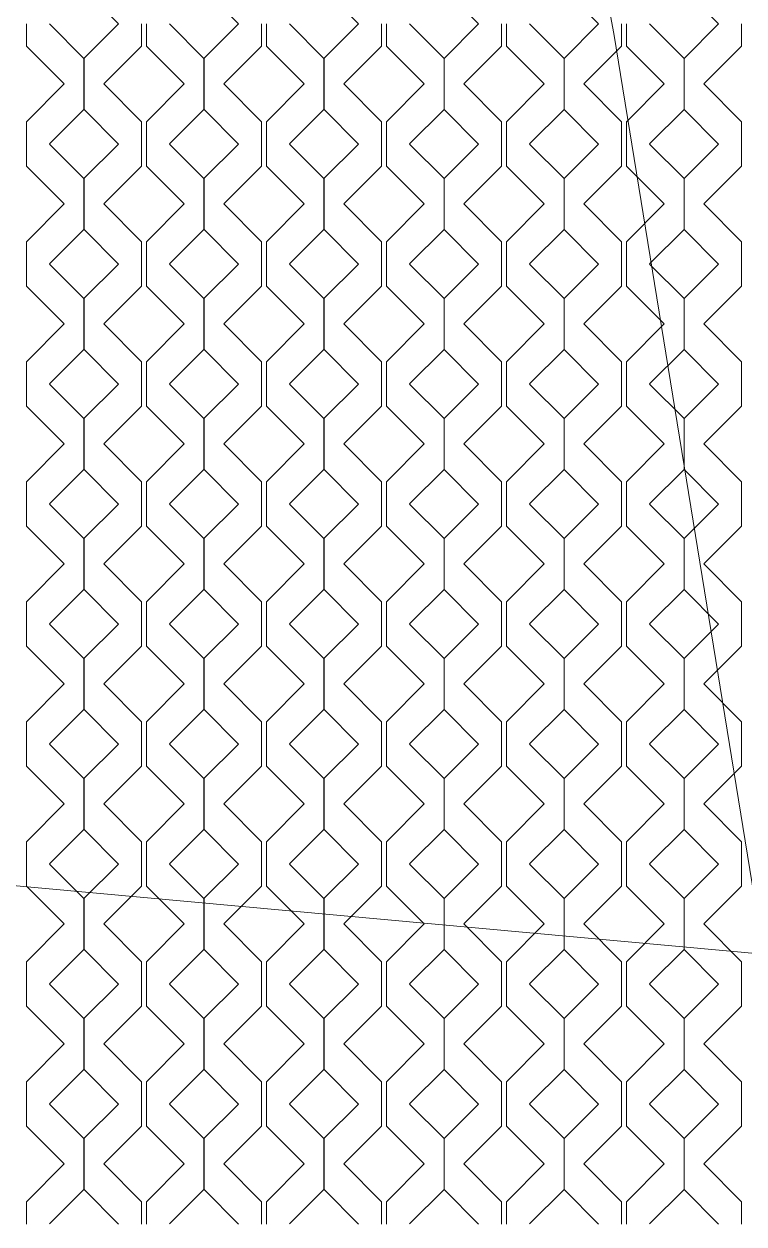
# Model space of a CAD drawing. Header units: millimetres. Extents: x -20794 to 71174, y -103753 to 30644.
# Drawn here: x 7167 to 9167, y 12333 to 15667 of the extents above; entities that cross this region are included whole.
import ezdxf

# ---------------------------------------------------------------- set-up
doc = ezdxf.new("R2010")
doc.units = ezdxf.units.MM
doc.header["$MEASUREMENT"] = 0
doc.layers.add('2D - Общий_Ном._пера__1', color=7, linetype='Continuous', lineweight=13)
doc.layers.add('Местность - Рельеф_Ном._пера__1', color=7, linetype='Continuous', lineweight=13)
doc.layers.add('Местность - Рельеф', color=7, linetype='Continuous')
doc.layers.add('Местность - Рельеф_Ном._пера__102', color=7, linetype='Continuous', lineweight=5, true_color=0xcccccc)
doc.linetypes.add('Зигзаг', pattern='A,0,[1,Р”Р’Р“ Р“РѕР»СѓР±РёРЅРєР° РґР»СЏ РіРµРѕР»РѕРіРѕРІ1.Shx,S=4.479718,R=0,X=0,Y=-0.141111],-564.444447,0', length=564.444447)

# ---------------------------------------------------------------- blocks, each defined once
blk = doc.blocks.new('*X1')
at = {"layer": 'Местность - Рельеф_Ном._пера__102', "color": 254, "linetype": 'Continuous', "lineweight": 5, "true_color": 0xcccccc}
for p, q in [((7333.326165, 15762.0806), (7428.7558, 15666.651)), ((7666.659165, 15762.0806), (7762.0888, 15666.651)), ((7999.992165, 15762.0806), (8095.4218, 15666.651)), ((8333.325165, 15762.0806), (8428.7548, 15666.651)), ((8666.658165, 15762.0806), (8762.0878, 15666.651)), ((8999.991165, 15762.0806), (9095.4208, 15666.651)), ((7173.757, 15666.651), (7173.757, 15604.907)), ((7333.326, 15571.222), (7237.897, 15666.651)), ((7428.7556, 15666.651), (7333.326, 15571.222)), ((7492.895, 15666.651), (7492.895, 15604.907)), ((7507.09, 15666.651), (7507.09, 15604.907)), ((7666.659, 15571.222), (7571.23, 15666.651)), ((7762.0886, 15666.651), (7666.659, 15571.222)), ((7826.228, 15666.651), (7826.228, 15604.907)), ((7840.423, 15666.651), (7840.423, 15604.907)), ((7999.992, 15571.222), (7904.563, 15666.651)), ((8095.4216, 15666.651), (7999.992, 15571.222)), ((8159.561, 15666.651), (8159.561, 15604.907)), ((8173.756, 15666.651), (8173.756, 15604.907)), ((8333.325, 15571.222), (8237.896, 15666.651)), ((8428.7546, 15666.651), (8333.325, 15571.222)), ((8492.894, 15666.651), (8492.894, 15604.907)), ((8507.089, 15666.651), (8507.089, 15604.907)), ((8666.658, 15571.222), (8571.229, 15666.651)), ((8762.0876, 15666.651), (8666.658, 15571.222)), ((8826.227, 15666.651), (8826.227, 15604.907)), ((8840.422, 15666.651), (8840.422, 15604.907)), ((8999.991, 15571.222), (8904.562, 15666.651)), ((9095.4206, 15666.651), (8999.991, 15571.222)), ((9159.56, 15666.651), (9159.56, 15604.907)), ((7278.679, 15499.985), (7173.757, 15604.907)), ((7492.895, 15604.907), (7387.9729, 15499.985)), ((7612.012, 15499.985), (7507.09, 15604.907)), ((7826.228, 15604.907), (7721.3059, 15499.985)), ((7945.345, 15499.985), (7840.423, 15604.907)), ((8159.561, 15604.907), (8054.6389, 15499.985)), ((8278.678, 15499.985), (8173.756, 15604.907)), ((8492.894, 15604.907), (8387.9719, 15499.985)), ((8612.011, 15499.985), (8507.089, 15604.907)), ((8826.227, 15604.907), (8721.3049, 15499.985)), ((8945.344, 15499.985), (8840.422, 15604.907)), ((9159.56, 15604.907), (9054.6379, 15499.985)), ((7333.326, 15428.7476), (7333.326, 15571.222)), ((7333.326165, 15571.222), (7333.326165, 15428.7476)), ((7666.659, 15428.7476), (7666.659, 15571.222)), ((7666.659165, 15571.222), (7666.659165, 15428.7476)), ((7999.992, 15428.7476), (7999.992, 15571.222)), ((7999.992165, 15571.222), (7999.992165, 15428.7476)), ((8333.325, 15428.7476), (8333.325, 15571.222)), ((8333.325165, 15571.222), (8333.325165, 15428.7476)), ((8666.658, 15428.7476), (8666.658, 15571.222)), ((8666.658165, 15571.222), (8666.658165, 15428.7476)), ((8999.991, 15428.7476), (8999.991, 15571.222)), ((8999.991165, 15571.222), (8999.991165, 15428.7476)), ((7173.757, 15395.0625), (7278.679, 15499.985)), ((7387.9729, 15499.985), (7492.895, 15395.0625)), ((7507.09, 15395.0625), (7612.012, 15499.985)), ((7721.3059, 15499.985), (7826.228, 15395.0625)), ((7840.423, 15395.0625), (7945.345, 15499.985)), ((8054.6389, 15499.985), (8159.561, 15395.0625)), ((8173.756, 15395.0625), (8278.678, 15499.985)), ((8387.9719, 15499.985), (8492.894, 15395.0625)), ((8507.089, 15395.0625), (8612.011, 15499.985)), ((8721.3049, 15499.985), (8826.227, 15395.0625)), ((8840.422, 15395.0625), (8945.344, 15499.985)), ((9054.6379, 15499.985), (9159.56, 15395.0625)), ((7237.897, 15333.318165), (7333.326, 15428.7478)), ((7333.326165, 15428.7476), (7428.7558, 15333.318)), ((7571.23, 15333.318165), (7666.659, 15428.7478)), ((7666.659165, 15428.7476), (7762.0888, 15333.318)), ((7904.563, 15333.318165), (7999.992, 15428.7478)), ((7999.992165, 15428.7476), (8095.4218, 15333.318)), ((8237.896, 15333.318165), (8333.325, 15428.7478)), ((8333.325165, 15428.7476), (8428.7548, 15333.318)), ((8571.229, 15333.318165), (8666.658, 15428.7478)), ((8666.658165, 15428.7476), (8762.0878, 15333.318)), ((8904.562, 15333.318165), (8999.991, 15428.7478)), ((8999.991165, 15428.7476), (9095.4208, 15333.318)), ((7173.757, 15395.0625), (7173.757, 15333.318)), ((7492.895, 15395.0625), (7492.895, 15333.318)), ((7507.09, 15395.0625), (7507.09, 15333.318)), ((7826.228, 15395.0625), (7826.228, 15333.318)), ((7840.423, 15395.0625), (7840.423, 15333.318)), ((8159.561, 15395.0625), (8159.561, 15333.318)), ((8173.756, 15395.0625), (8173.756, 15333.318)), ((8492.894, 15395.0625), (8492.894, 15333.318)), ((8507.089, 15395.0625), (8507.089, 15333.318)), ((8826.227, 15395.0625), (8826.227, 15333.318)), ((8840.422, 15395.0625), (8840.422, 15333.318)), ((9159.56, 15395.0625), (9159.56, 15333.318)), ((7173.757, 15333.318), (7173.757, 15271.574)), ((7333.326, 15237.889), (7237.897, 15333.318)), ((7428.7556, 15333.318), (7333.326, 15237.889)), ((7492.895, 15333.318), (7492.895, 15271.574)), ((7507.09, 15333.318), (7507.09, 15271.574)), ((7666.659, 15237.889), (7571.23, 15333.318)), ((7762.0886, 15333.318), (7666.659, 15237.889)), ((7826.228, 15333.318), (7826.228, 15271.574)), ((7840.423, 15333.318), (7840.423, 15271.574)), ((7999.992, 15237.889), (7904.563, 15333.318)), ((8095.4216, 15333.318), (7999.992, 15237.889)), ((8159.561, 15333.318), (8159.561, 15271.574)), ((8173.756, 15333.318), (8173.756, 15271.574)), ((8333.325, 15237.889), (8237.896, 15333.318)), ((8428.7546, 15333.318), (8333.325, 15237.889)), ((8492.894, 15333.318), (8492.894, 15271.574)), ((8507.089, 15333.318), (8507.089, 15271.574)), ((8666.658, 15237.889), (8571.229, 15333.318)), ((8762.0876, 15333.318), (8666.658, 15237.889)), ((8826.227, 15333.318), (8826.227, 15271.574)), ((8840.422, 15333.318), (8840.422, 15271.574)), ((8999.991, 15237.889), (8904.562, 15333.318)), ((9095.4206, 15333.318), (8999.991, 15237.889)), ((9159.56, 15333.318), (9159.56, 15271.574)), ((7278.679, 15166.652), (7173.757, 15271.574)), ((7492.895, 15271.574), (7387.9729, 15166.652)), ((7612.012, 15166.652), (7507.09, 15271.574)), ((7826.228, 15271.574), (7721.3059, 15166.652)), ((7945.345, 15166.652), (7840.423, 15271.574)), ((8159.561, 15271.574), (8054.6389, 15166.652)), ((8278.678, 15166.652), (8173.756, 15271.574)), ((8492.894, 15271.574), (8387.9719, 15166.652)), ((8612.011, 15166.652), (8507.089, 15271.574)), ((8826.227, 15271.574), (8721.3049, 15166.652)), ((8945.344, 15166.652), (8840.422, 15271.574)), ((9159.56, 15271.574), (9054.6379, 15166.652)), ((7333.326, 15095.4146), (7333.326, 15237.889)), ((7333.326165, 15237.889), (7333.326165, 15095.4146)), ((7666.659, 15095.4146), (7666.659, 15237.889)), ((7666.659165, 15237.889), (7666.659165, 15095.4146)), ((7999.992, 15095.4146), (7999.992, 15237.889)), ((7999.992165, 15237.889), (7999.992165, 15095.4146)), ((8333.325, 15095.4146), (8333.325, 15237.889)), ((8333.325165, 15237.889), (8333.325165, 15095.4146)), ((8666.658, 15095.4146), (8666.658, 15237.889)), ((8666.658165, 15237.889), (8666.658165, 15095.4146)), ((8999.991, 15095.4146), (8999.991, 15237.889)), ((8999.991165, 15237.889), (8999.991165, 15095.4146)), ((7173.757, 15061.7295), (7278.679, 15166.652)), ((7387.9729, 15166.652), (7492.895, 15061.7295)), ((7507.09, 15061.7295), (7612.012, 15166.652)), ((7721.3059, 15166.652), (7826.228, 15061.7295)), ((7840.423, 15061.7295), (7945.345, 15166.652)), ((8054.6389, 15166.652), (8159.561, 15061.7295)), ((8173.756, 15061.7295), (8278.678, 15166.652)), ((8387.9719, 15166.652), (8492.894, 15061.7295)), ((8507.089, 15061.7295), (8612.011, 15166.652)), ((8721.3049, 15166.652), (8826.227, 15061.7295)), ((8840.422, 15061.7295), (8945.344, 15166.652)), ((9054.6379, 15166.652), (9159.56, 15061.7295)), ((7237.897, 14999.985165), (7333.326, 15095.4148)), ((7333.326165, 15095.4146), (7428.7558, 14999.985)), ((7571.23, 14999.985165), (7666.659, 15095.4148)), ((7666.659165, 15095.4146), (7762.0888, 14999.985)), ((7904.563, 14999.985165), (7999.992, 15095.4148)), ((7999.992165, 15095.4146), (8095.4218, 14999.985)), ((8237.896, 14999.985165), (8333.325, 15095.4148)), ((8333.325165, 15095.4146), (8428.7548, 14999.985)), ((8571.229, 14999.985165), (8666.658, 15095.4148)), ((8666.658165, 15095.4146), (8762.0878, 14999.985)), ((8904.562, 14999.985165), (8999.991, 15095.4148)), ((8999.991165, 15095.4146), (9095.4208, 14999.985)), ((7173.757, 15061.7295), (7173.757, 14999.985)), ((7492.895, 15061.7295), (7492.895, 14999.985)), ((7507.09, 15061.7295), (7507.09, 14999.985)), ((7826.228, 15061.7295), (7826.228, 14999.985)), ((7840.423, 15061.7295), (7840.423, 14999.985)), ((8159.561, 15061.7295), (8159.561, 14999.985)), ((8173.756, 15061.7295), (8173.756, 14999.985)), ((8492.894, 15061.7295), (8492.894, 14999.985)), ((8507.089, 15061.7295), (8507.089, 14999.985)), ((8826.227, 15061.7295), (8826.227, 14999.985)), ((8840.422, 15061.7295), (8840.422, 14999.985)), ((9159.56, 15061.7295), (9159.56, 14999.985)), ((7173.757, 14999.985), (7173.757, 14938.241)), ((7333.326, 14904.556), (7237.897, 14999.985)), ((7428.7556, 14999.985), (7333.326, 14904.556)), ((7492.895, 14999.985), (7492.895, 14938.241)), ((7507.09, 14999.985), (7507.09, 14938.241)), ((7666.659, 14904.556), (7571.23, 14999.985)), ((7762.0886, 14999.985), (7666.659, 14904.556)), ((7826.228, 14999.985), (7826.228, 14938.241)), ((7840.423, 14999.985), (7840.423, 14938.241)), ((7999.992, 14904.556), (7904.563, 14999.985)), ((8095.4216, 14999.985), (7999.992, 14904.556)), ((8159.561, 14999.985), (8159.561, 14938.241)), ((8173.756, 14999.985), (8173.756, 14938.241)), ((8333.325, 14904.556), (8237.896, 14999.985)), ((8428.7546, 14999.985), (8333.325, 14904.556)), ((8492.894, 14999.985), (8492.894, 14938.241)), ((8507.089, 14999.985), (8507.089, 14938.241)), ((8666.658, 14904.556), (8571.229, 14999.985)), ((8762.0876, 14999.985), (8666.658, 14904.556)), ((8826.227, 14999.985), (8826.227, 14938.241)), ((8840.422, 14999.985), (8840.422, 14938.241)), ((8999.991, 14904.556), (8904.562, 14999.985)), ((9095.4206, 14999.985), (8999.991, 14904.556)), ((9159.56, 14999.985), (9159.56, 14938.241)), ((7278.679, 14833.319), (7173.757, 14938.241)), ((7492.895, 14938.241), (7387.9729, 14833.319)), ((7612.012, 14833.319), (7507.09, 14938.241)), ((7826.228, 14938.241), (7721.3059, 14833.319)), ((7945.345, 14833.319), (7840.423, 14938.241)), ((8159.561, 14938.241), (8054.6389, 14833.319)), ((8278.678, 14833.319), (8173.756, 14938.241)), ((8492.894, 14938.241), (8387.9719, 14833.319)), ((8612.011, 14833.319), (8507.089, 14938.241)), ((8826.227, 14938.241), (8721.3049, 14833.319)), ((8945.344, 14833.319), (8840.422, 14938.241)), ((9159.56, 14938.241), (9054.6379, 14833.319)), ((7333.326, 14762.0816), (7333.326, 14904.556)), ((7333.326165, 14904.556), (7333.326165, 14762.0816)), ((7666.659, 14762.0816), (7666.659, 14904.556)), ((7666.659165, 14904.556), (7666.659165, 14762.0816)), ((7999.992, 14762.0816), (7999.992, 14904.556)), ((7999.992165, 14904.556), (7999.992165, 14762.0816)), ((8333.325, 14762.0816), (8333.325, 14904.556)), ((8333.325165, 14904.556), (8333.325165, 14762.0816)), ((8666.658, 14762.0816), (8666.658, 14904.556)), ((8666.658165, 14904.556), (8666.658165, 14762.0816)), ((8999.991, 14762.0816), (8999.991, 14904.556)), ((8999.991165, 14904.556), (8999.991165, 14762.0816)), ((7173.757, 14728.3965), (7278.679, 14833.319)), ((7387.9729, 14833.319), (7492.895, 14728.3965)), ((7507.09, 14728.3965), (7612.012, 14833.319)), ((7721.3059, 14833.319), (7826.228, 14728.3965)), ((7840.423, 14728.3965), (7945.345, 14833.319)), ((8054.6389, 14833.319), (8159.561, 14728.3965)), ((8173.756, 14728.3965), (8278.678, 14833.319)), ((8387.9719, 14833.319), (8492.894, 14728.3965)), ((8507.089, 14728.3965), (8612.011, 14833.319)), ((8721.3049, 14833.319), (8826.227, 14728.3965)), ((8840.422, 14728.3965), (8945.344, 14833.319)), ((9054.6379, 14833.319), (9159.56, 14728.3965)), ((7237.897, 14666.652165), (7333.326, 14762.0818)), ((7333.326165, 14762.0816), (7428.7558, 14666.652)), ((7571.23, 14666.652165), (7666.659, 14762.0818)), ((7666.659165, 14762.0816), (7762.0888, 14666.652)), ((7904.563, 14666.652165), (7999.992, 14762.0818)), ((7999.992165, 14762.0816), (8095.4218, 14666.652)), ((8237.896, 14666.652165), (8333.325, 14762.0818)), ((8333.325165, 14762.0816), (8428.7548, 14666.652)), ((8571.229, 14666.652165), (8666.658, 14762.0818)), ((8666.658165, 14762.0816), (8762.0878, 14666.652)), ((8904.562, 14666.652165), (8999.991, 14762.0818)), ((8999.991165, 14762.0816), (9095.4208, 14666.652)), ((7173.757, 14728.3965), (7173.757, 14666.652)), ((7492.895, 14728.3965), (7492.895, 14666.652)), ((7507.09, 14728.3965), (7507.09, 14666.652)), ((7826.228, 14728.3965), (7826.228, 14666.652)), ((7840.423, 14728.3965), (7840.423, 14666.652)), ((8159.561, 14728.3965), (8159.561, 14666.652)), ((8173.756, 14728.3965), (8173.756, 14666.652)), ((8492.894, 14728.3965), (8492.894, 14666.652)), ((8507.089, 14728.3965), (8507.089, 14666.652)), ((8826.227, 14728.3965), (8826.227, 14666.652)), ((8840.422, 14728.3965), (8840.422, 14666.652)), ((9159.56, 14728.3965), (9159.56, 14666.652)), ((7173.757, 14666.652), (7173.757, 14604.908)), ((7333.326, 14571.223), (7237.897, 14666.652)), ((7428.7556, 14666.652), (7333.326, 14571.223)), ((7492.895, 14666.652), (7492.895, 14604.908)), ((7507.09, 14666.652), (7507.09, 14604.908)), ((7666.659, 14571.223), (7571.23, 14666.652)), ((7762.0886, 14666.652), (7666.659, 14571.223)), ((7826.228, 14666.652), (7826.228, 14604.908)), ((7840.423, 14666.652), (7840.423, 14604.908)), ((7999.992, 14571.223), (7904.563, 14666.652)), ((8095.4216, 14666.652), (7999.992, 14571.223)), ((8159.561, 14666.652), (8159.561, 14604.908)), ((8173.756, 14666.652), (8173.756, 14604.908)), ((8333.325, 14571.223), (8237.896, 14666.652)), ((8428.7546, 14666.652), (8333.325, 14571.223)), ((8492.894, 14666.652), (8492.894, 14604.908)), ((8507.089, 14666.652), (8507.089, 14604.908)), ((8666.658, 14571.223), (8571.229, 14666.652)), ((8762.0876, 14666.652), (8666.658, 14571.223)), ((8826.227, 14666.652), (8826.227, 14604.908)), ((8840.422, 14666.652), (8840.422, 14604.908)), ((8999.991, 14571.223), (8904.562, 14666.652)), ((9095.4206, 14666.652), (8999.991, 14571.223)), ((9159.56, 14666.652), (9159.56, 14604.908)), ((7278.679, 14499.986), (7173.757, 14604.908)), ((7492.895, 14604.908), (7387.9729, 14499.986)), ((7612.012, 14499.986), (7507.09, 14604.908)), ((7826.228, 14604.908), (7721.3059, 14499.986)), ((7945.345, 14499.986), (7840.423, 14604.908)), ((8159.561, 14604.908), (8054.6389, 14499.986)), ((8278.678, 14499.986), (8173.756, 14604.908)), ((8492.894, 14604.908), (8387.9719, 14499.986)), ((8612.011, 14499.986), (8507.089, 14604.908)), ((8826.227, 14604.908), (8721.3049, 14499.986)), ((8945.344, 14499.986), (8840.422, 14604.908)), ((9159.56, 14604.908), (9054.6379, 14499.986)), ((7333.326, 14428.7486), (7333.326, 14571.223)), ((7333.326165, 14571.223), (7333.326165, 14428.7486)), ((7666.659, 14428.7486), (7666.659, 14571.223)), ((7666.659165, 14571.223), (7666.659165, 14428.7486)), ((7999.992, 14428.7486), (7999.992, 14571.223)), ((7999.992165, 14571.223), (7999.992165, 14428.7486)), ((8333.325, 14428.7486), (8333.325, 14571.223)), ((8333.325165, 14571.223), (8333.325165, 14428.7486)), ((8666.658, 14428.7486), (8666.658, 14571.223)), ((8666.658165, 14571.223), (8666.658165, 14428.7486)), ((8999.991, 14428.7486), (8999.991, 14571.223)), ((8999.991165, 14571.223), (8999.991165, 14428.7486)), ((7173.757, 14395.0635), (7278.679, 14499.986)), ((7387.9729, 14499.986), (7492.895, 14395.0635)), ((7507.09, 14395.0635), (7612.012, 14499.986)), ((7721.3059, 14499.986), (7826.228, 14395.0635)), ((7840.423, 14395.0635), (7945.345, 14499.986)), ((8054.6389, 14499.986), (8159.561, 14395.0635)), ((8173.756, 14395.0635), (8278.678, 14499.986)), ((8387.9719, 14499.986), (8492.894, 14395.0635)), ((8507.089, 14395.0635), (8612.011, 14499.986)), ((8721.3049, 14499.986), (8826.227, 14395.0635)), ((8840.422, 14395.0635), (8945.344, 14499.986)), ((9054.6379, 14499.986), (9159.56, 14395.0635)), ((7237.897, 14333.319165), (7333.326, 14428.7488)), ((7333.326165, 14428.7486), (7428.7558, 14333.319)), ((7571.23, 14333.319165), (7666.659, 14428.7488)), ((7666.659165, 14428.7486), (7762.0888, 14333.319)), ((7904.563, 14333.319165), (7999.992, 14428.7488)), ((7999.992165, 14428.7486), (8095.4218, 14333.319)), ((8237.896, 14333.319165), (8333.325, 14428.7488)), ((8333.325165, 14428.7486), (8428.7548, 14333.319)), ((8571.229, 14333.319165), (8666.658, 14428.7488)), ((8666.658165, 14428.7486), (8762.0878, 14333.319)), ((8904.562, 14333.319165), (8999.991, 14428.7488)), ((8999.991165, 14428.7486), (9095.4208, 14333.319)), ((7173.757, 14395.0635), (7173.757, 14333.319)), ((7492.895, 14395.0635), (7492.895, 14333.319)), ((7507.09, 14395.0635), (7507.09, 14333.319)), ((7826.228, 14395.0635), (7826.228, 14333.319)), ((7840.423, 14395.0635), (7840.423, 14333.319)), ((8159.561, 14395.0635), (8159.561, 14333.319)), ((8173.756, 14395.0635), (8173.756, 14333.319)), ((8492.894, 14395.0635), (8492.894, 14333.319)), ((8507.089, 14395.0635), (8507.089, 14333.319)), ((8826.227, 14395.0635), (8826.227, 14333.319)), ((8840.422, 14395.0635), (8840.422, 14333.319)), ((9159.56, 14395.0635), (9159.56, 14333.319)), ((7173.757, 14333.319), (7173.757, 14271.575)), ((7333.326, 14237.89), (7237.897, 14333.319)), ((7428.7556, 14333.319), (7333.326, 14237.89)), ((7492.895, 14333.319), (7492.895, 14271.575)), ((7507.09, 14333.319), (7507.09, 14271.575)), ((7666.659, 14237.89), (7571.23, 14333.319)), ((7762.0886, 14333.319), (7666.659, 14237.89)), ((7826.228, 14333.319), (7826.228, 14271.575)), ((7840.423, 14333.319), (7840.423, 14271.575)), ((7999.992, 14237.89), (7904.563, 14333.319)), ((8095.4216, 14333.319), (7999.992, 14237.89)), ((8159.561, 14333.319), (8159.561, 14271.575)), ((8173.756, 14333.319), (8173.756, 14271.575)), ((8333.325, 14237.89), (8237.896, 14333.319)), ((8428.7546, 14333.319), (8333.325, 14237.89)), ((8492.894, 14333.319), (8492.894, 14271.575)), ((8507.089, 14333.319), (8507.089, 14271.575)), ((8666.658, 14237.89), (8571.229, 14333.319)), ((8762.0876, 14333.319), (8666.658, 14237.89)), ((8826.227, 14333.319), (8826.227, 14271.575)), ((8840.422, 14333.319), (8840.422, 14271.575)), ((8999.991, 14237.89), (8904.562, 14333.319)), ((9095.4206, 14333.319), (8999.991, 14237.89)), ((9159.56, 14333.319), (9159.56, 14271.575)), ((7278.679, 14166.653), (7173.757, 14271.575)), ((7492.895, 14271.575), (7387.9729, 14166.653)), ((7612.012, 14166.653), (7507.09, 14271.575)), ((7826.228, 14271.575), (7721.3059, 14166.653)), ((7945.345, 14166.653), (7840.423, 14271.575)), ((8159.561, 14271.575), (8054.6389, 14166.653)), ((8278.678, 14166.653), (8173.756, 14271.575)), ((8492.894, 14271.575), (8387.9719, 14166.653)), ((8612.011, 14166.653), (8507.089, 14271.575)), ((8826.227, 14271.575), (8721.3049, 14166.653)), ((8945.344, 14166.653), (8840.422, 14271.575)), ((9159.56, 14271.575), (9054.6379, 14166.653)), ((7333.326, 14095.4156), (7333.326, 14237.89)), ((7333.326165, 14237.89), (7333.326165, 14095.4156)), ((7666.659, 14095.4156), (7666.659, 14237.89)), ((7666.659165, 14237.89), (7666.659165, 14095.4156)), ((7999.992, 14095.4156), (7999.992, 14237.89)), ((7999.992165, 14237.89), (7999.992165, 14095.4156)), ((8333.325, 14095.4156), (8333.325, 14237.89)), ((8333.325165, 14237.89), (8333.325165, 14095.4156)), ((8666.658, 14095.4156), (8666.658, 14237.89)), ((8666.658165, 14237.89), (8666.658165, 14095.4156)), ((8999.991, 14095.4156), (8999.991, 14237.89)), ((8999.991165, 14237.89), (8999.991165, 14095.4156)), ((7173.757, 14061.7305), (7278.679, 14166.653)), ((7387.9729, 14166.653), (7492.895, 14061.7305)), ((7507.09, 14061.7305), (7612.012, 14166.653)), ((7721.3059, 14166.653), (7826.228, 14061.7305)), ((7840.423, 14061.7305), (7945.345, 14166.653)), ((8054.6389, 14166.653), (8159.561, 14061.7305)), ((8173.756, 14061.7305), (8278.678, 14166.653)), ((8387.9719, 14166.653), (8492.894, 14061.7305)), ((8507.089, 14061.7305), (8612.011, 14166.653)), ((8721.3049, 14166.653), (8826.227, 14061.7305)), ((8840.422, 14061.7305), (8945.344, 14166.653)), ((9054.6379, 14166.653), (9159.56, 14061.7305)), ((7237.897, 13999.986165), (7333.326, 14095.4158)), ((7333.326165, 14095.4156), (7428.7558, 13999.986)), ((7571.23, 13999.986165), (7666.659, 14095.4158)), ((7666.659165, 14095.4156), (7762.0888, 13999.986)), ((7904.563, 13999.986165), (7999.992, 14095.4158)), ((7999.992165, 14095.4156), (8095.4218, 13999.986)), ((8237.896, 13999.986165), (8333.325, 14095.4158)), ((8333.325165, 14095.4156), (8428.7548, 13999.986)), ((8571.229, 13999.986165), (8666.658, 14095.4158)), ((8666.658165, 14095.4156), (8762.0878, 13999.986)), ((8904.562, 13999.986165), (8999.991, 14095.4158)), ((8999.991165, 14095.4156), (9095.4208, 13999.986)), ((7173.757, 14061.7305), (7173.757, 13999.986)), ((7492.895, 14061.7305), (7492.895, 13999.986)), ((7507.09, 14061.7305), (7507.09, 13999.986)), ((7826.228, 14061.7305), (7826.228, 13999.986)), ((7840.423, 14061.7305), (7840.423, 13999.986)), ((8159.561, 14061.7305), (8159.561, 13999.986)), ((8173.756, 14061.7305), (8173.756, 13999.986)), ((8492.894, 14061.7305), (8492.894, 13999.986)), ((8507.089, 14061.7305), (8507.089, 13999.986)), ((8826.227, 14061.7305), (8826.227, 13999.986)), ((8840.422, 14061.7305), (8840.422, 13999.986)), ((9159.56, 14061.7305), (9159.56, 13999.986)), ((7173.757, 13999.986), (7173.757, 13938.242)), ((7333.326, 13904.557), (7237.897, 13999.986)), ((7428.7556, 13999.986), (7333.326, 13904.557)), ((7492.895, 13999.986), (7492.895, 13938.242)), ((7507.09, 13999.986), (7507.09, 13938.242)), ((7666.659, 13904.557), (7571.23, 13999.986)), ((7762.0886, 13999.986), (7666.659, 13904.557)), ((7826.228, 13999.986), (7826.228, 13938.242)), ((7840.423, 13999.986), (7840.423, 13938.242)), ((7999.992, 13904.557), (7904.563, 13999.986)), ((8095.4216, 13999.986), (7999.992, 13904.557)), ((8159.561, 13999.986), (8159.561, 13938.242)), ((8173.756, 13999.986), (8173.756, 13938.242)), ((8333.325, 13904.557), (8237.896, 13999.986)), ((8428.7546, 13999.986), (8333.325, 13904.557)), ((8492.894, 13999.986), (8492.894, 13938.242)), ((8507.089, 13999.986), (8507.089, 13938.242)), ((8666.658, 13904.557), (8571.229, 13999.986)), ((8762.0876, 13999.986), (8666.658, 13904.557)), ((8826.227, 13999.986), (8826.227, 13938.242)), ((8840.422, 13999.986), (8840.422, 13938.242)), ((8999.991, 13904.557), (8904.562, 13999.986)), ((9095.4206, 13999.986), (8999.991, 13904.557)), ((9159.56, 13999.986), (9159.56, 13938.242)), ((7278.679, 13833.32), (7173.757, 13938.242)), ((7492.895, 13938.242), (7387.9729, 13833.32)), ((7612.012, 13833.32), (7507.09, 13938.242)), ((7826.228, 13938.242), (7721.3059, 13833.32)), ((7945.345, 13833.32), (7840.423, 13938.242)), ((8159.561, 13938.242), (8054.6389, 13833.32)), ((8278.678, 13833.32), (8173.756, 13938.242)), ((8492.894, 13938.242), (8387.9719, 13833.32)), ((8612.011, 13833.32), (8507.089, 13938.242)), ((8826.227, 13938.242), (8721.3049, 13833.32)), ((8945.344, 13833.32), (8840.422, 13938.242)), ((9159.56, 13938.242), (9054.6379, 13833.32)), ((7333.326, 13762.0826), (7333.326, 13904.557)), ((7333.326165, 13904.557), (7333.326165, 13762.0826)), ((7666.659, 13762.0826), (7666.659, 13904.557)), ((7666.659165, 13904.557), (7666.659165, 13762.0826)), ((7999.992, 13762.0826), (7999.992, 13904.557)), ((7999.992165, 13904.557), (7999.992165, 13762.0826)), ((8333.325, 13762.0826), (8333.325, 13904.557)), ((8333.325165, 13904.557), (8333.325165, 13762.0826)), ((8666.658, 13762.0826), (8666.658, 13904.557)), ((8666.658165, 13904.557), (8666.658165, 13762.0826)), ((8999.991, 13762.0826), (8999.991, 13904.557)), ((8999.991165, 13904.557), (8999.991165, 13762.0826)), ((7173.757, 13728.3975), (7278.679, 13833.32)), ((7387.9729, 13833.32), (7492.895, 13728.3975)), ((7507.09, 13728.3975), (7612.012, 13833.32)), ((7721.3059, 13833.32), (7826.228, 13728.3975)), ((7840.423, 13728.3975), (7945.345, 13833.32)), ((8054.6389, 13833.32), (8159.561, 13728.3975)), ((8173.756, 13728.3975), (8278.678, 13833.32)), ((8387.9719, 13833.32), (8492.894, 13728.3975)), ((8507.089, 13728.3975), (8612.011, 13833.32)), ((8721.3049, 13833.32), (8826.227, 13728.3975)), ((8840.422, 13728.3975), (8945.344, 13833.32)), ((9054.6379, 13833.32), (9159.56, 13728.3975)), ((7237.897, 13666.653165), (7333.326, 13762.0828)), ((7333.326165, 13762.0826), (7428.7558, 13666.653)), ((7571.23, 13666.653165), (7666.659, 13762.0828)), ((7666.659165, 13762.0826), (7762.0888, 13666.653)), ((7904.563, 13666.653165), (7999.992, 13762.0828)), ((7999.992165, 13762.0826), (8095.4218, 13666.653)), ((8237.896, 13666.653165), (8333.325, 13762.0828)), ((8333.325165, 13762.0826), (8428.7548, 13666.653)), ((8571.229, 13666.653165), (8666.658, 13762.0828)), ((8666.658165, 13762.0826), (8762.0878, 13666.653)), ((8904.562, 13666.653165), (8999.991, 13762.0828)), ((8999.991165, 13762.0826), (9095.4208, 13666.653)), ((7173.757, 13728.3975), (7173.757, 13666.653)), ((7492.895, 13728.3975), (7492.895, 13666.653)), ((7507.09, 13728.3975), (7507.09, 13666.653)), ((7826.228, 13728.3975), (7826.228, 13666.653)), ((7840.423, 13728.3975), (7840.423, 13666.653)), ((8159.561, 13728.3975), (8159.561, 13666.653)), ((8173.756, 13728.3975), (8173.756, 13666.653)), ((8492.894, 13728.3975), (8492.894, 13666.653)), ((8507.089, 13728.3975), (8507.089, 13666.653)), ((8826.227, 13728.3975), (8826.227, 13666.653)), ((8840.422, 13728.3975), (8840.422, 13666.653)), ((9159.56, 13728.3975), (9159.56, 13666.653)), ((7173.757, 13666.653), (7173.757, 13604.909)), ((7333.326, 13571.224), (7237.897, 13666.653)), ((7428.7556, 13666.653), (7333.326, 13571.224)), ((7492.895, 13666.653), (7492.895, 13604.909)), ((7507.09, 13666.653), (7507.09, 13604.909)), ((7666.659, 13571.224), (7571.23, 13666.653)), ((7762.0886, 13666.653), (7666.659, 13571.224)), ((7826.228, 13666.653), (7826.228, 13604.909)), ((7840.423, 13666.653), (7840.423, 13604.909)), ((7999.992, 13571.224), (7904.563, 13666.653)), ((8095.4216, 13666.653), (7999.992, 13571.224)), ((8159.561, 13666.653), (8159.561, 13604.909)), ((8173.756, 13666.653), (8173.756, 13604.909)), ((8333.325, 13571.224), (8237.896, 13666.653)), ((8428.7546, 13666.653), (8333.325, 13571.224)), ((8492.894, 13666.653), (8492.894, 13604.909)), ((8507.089, 13666.653), (8507.089, 13604.909)), ((8666.658, 13571.224), (8571.229, 13666.653)), ((8762.0876, 13666.653), (8666.658, 13571.224)), ((8826.227, 13666.653), (8826.227, 13604.909)), ((8840.422, 13666.653), (8840.422, 13604.909)), ((8999.991, 13571.224), (8904.562, 13666.653)), ((9095.4206, 13666.653), (8999.991, 13571.224)), ((9159.56, 13666.653), (9159.56, 13604.909)), ((7278.679, 13499.987), (7173.757, 13604.909)), ((7492.895, 13604.909), (7387.9729, 13499.987)), ((7612.012, 13499.987), (7507.09, 13604.909)), ((7826.228, 13604.909), (7721.3059, 13499.987)), ((7945.345, 13499.987), (7840.423, 13604.909)), ((8159.561, 13604.909), (8054.6389, 13499.987)), ((8278.678, 13499.987), (8173.756, 13604.909)), ((8492.894, 13604.909), (8387.9719, 13499.987)), ((8612.011, 13499.987), (8507.089, 13604.909)), ((8826.227, 13604.909), (8721.3049, 13499.987)), ((8945.344, 13499.987), (8840.422, 13604.909)), ((9159.56, 13604.909), (9054.6379, 13499.987)), ((7333.326, 13428.7496), (7333.326, 13571.224)), ((7333.326165, 13571.224), (7333.326165, 13428.7496)), ((7666.659, 13428.7496), (7666.659, 13571.224)), ((7666.659165, 13571.224), (7666.659165, 13428.7496)), ((7999.992, 13428.7496), (7999.992, 13571.224)), ((7999.992165, 13571.224), (7999.992165, 13428.7496)), ((8333.325, 13428.7496), (8333.325, 13571.224)), ((8333.325165, 13571.224), (8333.325165, 13428.7496)), ((8666.658, 13428.7496), (8666.658, 13571.224)), ((8666.658165, 13571.224), (8666.658165, 13428.7496)), ((8999.991, 13428.7496), (8999.991, 13571.224)), ((8999.991165, 13571.224), (8999.991165, 13428.7496)), ((7173.757, 13395.0645), (7278.679, 13499.987)), ((7387.9729, 13499.987), (7492.895, 13395.0645)), ((7507.09, 13395.0645), (7612.012, 13499.987)), ((7721.3059, 13499.987), (7826.228, 13395.0645)), ((7840.423, 13395.0645), (7945.345, 13499.987)), ((8054.6389, 13499.987), (8159.561, 13395.0645)), ((8173.756, 13395.0645), (8278.678, 13499.987)), ((8387.9719, 13499.987), (8492.894, 13395.0645)), ((8507.089, 13395.0645), (8612.011, 13499.987)), ((8721.3049, 13499.987), (8826.227, 13395.0645)), ((8840.422, 13395.0645), (8945.344, 13499.987)), ((9054.6379, 13499.987), (9159.56, 13395.0645)), ((7237.897, 13333.320165), (7333.326, 13428.7498)), ((7333.326165, 13428.7496), (7428.7558, 13333.32)), ((7571.23, 13333.320165), (7666.659, 13428.7498)), ((7666.659165, 13428.7496), (7762.0888, 13333.32)), ((7904.563, 13333.320165), (7999.992, 13428.7498)), ((7999.992165, 13428.7496), (8095.4218, 13333.32)), ((8237.896, 13333.320165), (8333.325, 13428.7498)), ((8333.325165, 13428.7496), (8428.7548, 13333.32)), ((8571.229, 13333.320165), (8666.658, 13428.7498)), ((8666.658165, 13428.7496), (8762.0878, 13333.32)), ((8904.562, 13333.320165), (8999.991, 13428.7498)), ((8999.991165, 13428.7496), (9095.4208, 13333.32)), ((7173.757, 13395.0645), (7173.757, 13333.32)), ((7492.895, 13395.0645), (7492.895, 13333.32)), ((7507.09, 13395.0645), (7507.09, 13333.32)), ((7826.228, 13395.0645), (7826.228, 13333.32)), ((7840.423, 13395.0645), (7840.423, 13333.32)), ((8159.561, 13395.0645), (8159.561, 13333.32)), ((8173.756, 13395.0645), (8173.756, 13333.32)), ((8492.894, 13395.0645), (8492.894, 13333.32)), ((8507.089, 13395.0645), (8507.089, 13333.32)), ((8826.227, 13395.0645), (8826.227, 13333.32)), ((8840.422, 13395.0645), (8840.422, 13333.32)), ((9159.56, 13395.0645), (9159.56, 13333.32)), ((7173.757, 13333.32), (7173.757, 13271.576)), ((7333.326, 13237.891), (7237.897, 13333.32)), ((7428.7556, 13333.32), (7333.326, 13237.891)), ((7492.895, 13333.32), (7492.895, 13271.576)), ((7507.09, 13333.32), (7507.09, 13271.576)), ((7666.659, 13237.891), (7571.23, 13333.32)), ((7762.0886, 13333.32), (7666.659, 13237.891)), ((7826.228, 13333.32), (7826.228, 13271.576)), ((7840.423, 13333.32), (7840.423, 13271.576)), ((7999.992, 13237.891), (7904.563, 13333.32)), ((8095.4216, 13333.32), (7999.992, 13237.891)), ((8159.561, 13333.32), (8159.561, 13271.576)), ((8173.756, 13333.32), (8173.756, 13271.576)), ((8333.325, 13237.891), (8237.896, 13333.32)), ((8428.7546, 13333.32), (8333.325, 13237.891)), ((8492.894, 13333.32), (8492.894, 13271.576)), ((8507.089, 13333.32), (8507.089, 13271.576)), ((8666.658, 13237.891), (8571.229, 13333.32)), ((8762.0876, 13333.32), (8666.658, 13237.891)), ((8826.227, 13333.32), (8826.227, 13271.576)), ((8840.422, 13333.32), (8840.422, 13271.576)), ((8999.991, 13237.891), (8904.562, 13333.32)), ((9095.4206, 13333.32), (8999.991, 13237.891)), ((9159.56, 13333.32), (9159.56, 13271.576)), ((7278.679, 13166.654), (7173.757, 13271.576)), ((7492.895, 13271.576), (7387.9729, 13166.654)), ((7612.012, 13166.654), (7507.09, 13271.576)), ((7826.228, 13271.576), (7721.3059, 13166.654)), ((7945.345, 13166.654), (7840.423, 13271.576)), ((8159.561, 13271.576), (8054.6389, 13166.654)), ((8278.678, 13166.654), (8173.756, 13271.576)), ((8492.894, 13271.576), (8387.9719, 13166.654)), ((8612.011, 13166.654), (8507.089, 13271.576)), ((8826.227, 13271.576), (8721.3049, 13166.654)), ((8945.344, 13166.654), (8840.422, 13271.576)), ((9159.56, 13271.576), (9054.6379, 13166.654)), ((7333.326, 13095.4166), (7333.326, 13237.891)), ((7333.326165, 13237.891), (7333.326165, 13095.4166)), ((7666.659, 13095.4166), (7666.659, 13237.891)), ((7666.659165, 13237.891), (7666.659165, 13095.4166)), ((7999.992, 13095.4166), (7999.992, 13237.891)), ((7999.992165, 13237.891), (7999.992165, 13095.4166)), ((8333.325, 13095.4166), (8333.325, 13237.891)), ((8333.325165, 13237.891), (8333.325165, 13095.4166)), ((8666.658, 13095.4166), (8666.658, 13237.891)), ((8666.658165, 13237.891), (8666.658165, 13095.4166)), ((8999.991, 13095.4166), (8999.991, 13237.891)), ((8999.991165, 13237.891), (8999.991165, 13095.4166)), ((7173.757, 13061.7315), (7278.679, 13166.654)), ((7387.9729, 13166.654), (7492.895, 13061.7315)), ((7507.09, 13061.7315), (7612.012, 13166.654)), ((7721.3059, 13166.654), (7826.228, 13061.7315)), ((7840.423, 13061.7315), (7945.345, 13166.654)), ((8054.6389, 13166.654), (8159.561, 13061.7315)), ((8173.756, 13061.7315), (8278.678, 13166.654)), ((8387.9719, 13166.654), (8492.894, 13061.7315)), ((8507.089, 13061.7315), (8612.011, 13166.654)), ((8721.3049, 13166.654), (8826.227, 13061.7315)), ((8840.422, 13061.7315), (8945.344, 13166.654)), ((9054.6379, 13166.654), (9159.56, 13061.7315)), ((7237.897, 12999.987165), (7333.326, 13095.4168)), ((7333.326165, 13095.4166), (7428.7558, 12999.987)), ((7571.23, 12999.987165), (7666.659, 13095.4168)), ((7666.659165, 13095.4166), (7762.0888, 12999.987)), ((7904.563, 12999.987165), (7999.992, 13095.4168)), ((7999.992165, 13095.4166), (8095.4218, 12999.987)), ((8237.896, 12999.987165), (8333.325, 13095.4168)), ((8333.325165, 13095.4166), (8428.7548, 12999.987)), ((8571.229, 12999.987165), (8666.658, 13095.4168)), ((8666.658165, 13095.4166), (8762.0878, 12999.987)), ((8904.562, 12999.987165), (8999.991, 13095.4168)), ((8999.991165, 13095.4166), (9095.4208, 12999.987)), ((7173.757, 13061.7315), (7173.757, 12999.987)), ((7492.895, 13061.7315), (7492.895, 12999.987)), ((7507.09, 13061.7315), (7507.09, 12999.987)), ((7826.228, 13061.7315), (7826.228, 12999.987)), ((7840.423, 13061.7315), (7840.423, 12999.987)), ((8159.561, 13061.7315), (8159.561, 12999.987)), ((8173.756, 13061.7315), (8173.756, 12999.987)), ((8492.894, 13061.7315), (8492.894, 12999.987)), ((8507.089, 13061.7315), (8507.089, 12999.987)), ((8826.227, 13061.7315), (8826.227, 12999.987)), ((8840.422, 13061.7315), (8840.422, 12999.987)), ((9159.56, 13061.7315), (9159.56, 12999.987)), ((7173.757, 12999.987), (7173.757, 12938.243)), ((7333.326, 12904.558), (7237.897, 12999.987)), ((7428.7556, 12999.987), (7333.326, 12904.558)), ((7492.895, 12999.987), (7492.895, 12938.243)), ((7507.09, 12999.987), (7507.09, 12938.243)), ((7666.659, 12904.558), (7571.23, 12999.987)), ((7762.0886, 12999.987), (7666.659, 12904.558)), ((7826.228, 12999.987), (7826.228, 12938.243)), ((7840.423, 12999.987), (7840.423, 12938.243)), ((7999.992, 12904.558), (7904.563, 12999.987)), ((8095.4216, 12999.987), (7999.992, 12904.558)), ((8159.561, 12999.987), (8159.561, 12938.243)), ((8173.756, 12999.987), (8173.756, 12938.243)), ((8333.325, 12904.558), (8237.896, 12999.987)), ((8428.7546, 12999.987), (8333.325, 12904.558)), ((8492.894, 12999.987), (8492.894, 12938.243)), ((8507.089, 12999.987), (8507.089, 12938.243)), ((8666.658, 12904.558), (8571.229, 12999.987)), ((8762.0876, 12999.987), (8666.658, 12904.558)), ((8826.227, 12999.987), (8826.227, 12938.243)), ((8840.422, 12999.987), (8840.422, 12938.243)), ((8999.991, 12904.558), (8904.562, 12999.987)), ((9095.4206, 12999.987), (8999.991, 12904.558)), ((9159.56, 12999.987), (9159.56, 12938.243)), ((7278.679, 12833.321), (7173.757, 12938.243)), ((7492.895, 12938.243), (7387.9729, 12833.321)), ((7612.012, 12833.321), (7507.09, 12938.243)), ((7826.228, 12938.243), (7721.3059, 12833.321)), ((7945.345, 12833.321), (7840.423, 12938.243)), ((8159.561, 12938.243), (8054.6389, 12833.321)), ((8278.678, 12833.321), (8173.756, 12938.243)), ((8492.894, 12938.243), (8387.9719, 12833.321)), ((8612.011, 12833.321), (8507.089, 12938.243)), ((8826.227, 12938.243), (8721.3049, 12833.321)), ((8945.344, 12833.321), (8840.422, 12938.243)), ((9159.56, 12938.243), (9054.6379, 12833.321)), ((7333.326, 12762.0836), (7333.326, 12904.558)), ((7333.326165, 12904.558), (7333.326165, 12762.0836)), ((7666.659, 12762.0836), (7666.659, 12904.558)), ((7666.659165, 12904.558), (7666.659165, 12762.0836)), ((7999.992, 12762.0836), (7999.992, 12904.558)), ((7999.992165, 12904.558), (7999.992165, 12762.0836)), ((8333.325, 12762.0836), (8333.325, 12904.558)), ((8333.325165, 12904.558), (8333.325165, 12762.0836)), ((8666.658, 12762.0836), (8666.658, 12904.558)), ((8666.658165, 12904.558), (8666.658165, 12762.0836)), ((8999.991, 12762.0836), (8999.991, 12904.558)), ((8999.991165, 12904.558), (8999.991165, 12762.0836)), ((7173.757, 12728.3985), (7278.679, 12833.321)), ((7387.9729, 12833.321), (7492.895, 12728.3985)), ((7507.09, 12728.3985), (7612.012, 12833.321)), ((7721.3059, 12833.321), (7826.228, 12728.3985)), ((7840.423, 12728.3985), (7945.345, 12833.321)), ((8054.6389, 12833.321), (8159.561, 12728.3985)), ((8173.756, 12728.3985), (8278.678, 12833.321)), ((8387.9719, 12833.321), (8492.894, 12728.3985)), ((8507.089, 12728.3985), (8612.011, 12833.321)), ((8721.3049, 12833.321), (8826.227, 12728.3985)), ((8840.422, 12728.3985), (8945.344, 12833.321)), ((9054.6379, 12833.321), (9159.56, 12728.3985)), ((7237.897, 12666.654165), (7333.326, 12762.0838)), ((7333.326165, 12762.0836), (7428.7558, 12666.654)), ((7571.23, 12666.654165), (7666.659, 12762.0838)), ((7666.659165, 12762.0836), (7762.0888, 12666.654)), ((7904.563, 12666.654165), (7999.992, 12762.0838)), ((7999.992165, 12762.0836), (8095.4218, 12666.654)), ((8237.896, 12666.654165), (8333.325, 12762.0838)), ((8333.325165, 12762.0836), (8428.7548, 12666.654)), ((8571.229, 12666.654165), (8666.658, 12762.0838)), ((8666.658165, 12762.0836), (8762.0878, 12666.654)), ((8904.562, 12666.654165), (8999.991, 12762.0838)), ((8999.991165, 12762.0836), (9095.4208, 12666.654)), ((7173.757, 12728.3985), (7173.757, 12666.654)), ((7492.895, 12728.3985), (7492.895, 12666.654)), ((7507.09, 12728.3985), (7507.09, 12666.654)), ((7826.228, 12728.3985), (7826.228, 12666.654)), ((7840.423, 12728.3985), (7840.423, 12666.654)), ((8159.561, 12728.3985), (8159.561, 12666.654)), ((8173.756, 12728.3985), (8173.756, 12666.654)), ((8492.894, 12728.3985), (8492.894, 12666.654)), ((8507.089, 12728.3985), (8507.089, 12666.654)), ((8826.227, 12728.3985), (8826.227, 12666.654)), ((8840.422, 12728.3985), (8840.422, 12666.654)), ((9159.56, 12728.3985), (9159.56, 12666.654)), ((7173.757, 12666.654), (7173.757, 12604.91)), ((7333.326, 12571.225), (7237.897, 12666.654)), ((7428.7556, 12666.654), (7333.326, 12571.225)), ((7492.895, 12666.654), (7492.895, 12604.91)), ((7507.09, 12666.654), (7507.09, 12604.91)), ((7666.659, 12571.225), (7571.23, 12666.654)), ((7762.0886, 12666.654), (7666.659, 12571.225)), ((7826.228, 12666.654), (7826.228, 12604.91)), ((7840.423, 12666.654), (7840.423, 12604.91)), ((7999.992, 12571.225), (7904.563, 12666.654)), ((8095.4216, 12666.654), (7999.992, 12571.225)), ((8159.561, 12666.654), (8159.561, 12604.91)), ((8173.756, 12666.654), (8173.756, 12604.91)), ((8333.325, 12571.225), (8237.896, 12666.654)), ((8428.7546, 12666.654), (8333.325, 12571.225)), ((8492.894, 12666.654), (8492.894, 12604.91)), ((8507.089, 12666.654), (8507.089, 12604.91)), ((8666.658, 12571.225), (8571.229, 12666.654)), ((8762.0876, 12666.654), (8666.658, 12571.225)), ((8826.227, 12666.654), (8826.227, 12604.91)), ((8840.422, 12666.654), (8840.422, 12604.91)), ((8999.991, 12571.225), (8904.562, 12666.654)), ((9095.4206, 12666.654), (8999.991, 12571.225)), ((9159.56, 12666.654), (9159.56, 12604.91)), ((7278.679, 12499.988), (7173.757, 12604.91)), ((7492.895, 12604.91), (7387.9729, 12499.988)), ((7612.012, 12499.988), (7507.09, 12604.91)), ((7826.228, 12604.91), (7721.3059, 12499.988)), ((7945.345, 12499.988), (7840.423, 12604.91)), ((8159.561, 12604.91), (8054.6389, 12499.988)), ((8278.678, 12499.988), (8173.756, 12604.91)), ((8492.894, 12604.91), (8387.9719, 12499.988)), ((8612.011, 12499.988), (8507.089, 12604.91)), ((8826.227, 12604.91), (8721.3049, 12499.988)), ((8945.344, 12499.988), (8840.422, 12604.91)), ((9159.56, 12604.91), (9054.6379, 12499.988)), ((7333.326, 12428.7506), (7333.326, 12571.225)), ((7333.326165, 12571.225), (7333.326165, 12428.7506)), ((7666.659, 12428.7506), (7666.659, 12571.225)), ((7666.659165, 12571.225), (7666.659165, 12428.7506)), ((7999.992, 12428.7506), (7999.992, 12571.225)), ((7999.992165, 12571.225), (7999.992165, 12428.7506)), ((8333.325, 12428.7506), (8333.325, 12571.225)), ((8333.325165, 12571.225), (8333.325165, 12428.7506)), ((8666.658, 12428.7506), (8666.658, 12571.225)), ((8666.658165, 12571.225), (8666.658165, 12428.7506)), ((8999.991, 12428.7506), (8999.991, 12571.225)), ((8999.991165, 12571.225), (8999.991165, 12428.7506)), ((7173.757, 12395.0655), (7278.679, 12499.988)), ((7387.9729, 12499.988), (7492.895, 12395.0655)), ((7507.09, 12395.0655), (7612.012, 12499.988)), ((7721.3059, 12499.988), (7826.228, 12395.0655)), ((7840.423, 12395.0655), (7945.345, 12499.988)), ((8054.6389, 12499.988), (8159.561, 12395.0655)), ((8173.756, 12395.0655), (8278.678, 12499.988)), ((8387.9719, 12499.988), (8492.894, 12395.0655)), ((8507.089, 12395.0655), (8612.011, 12499.988)), ((8721.3049, 12499.988), (8826.227, 12395.0655)), ((8840.422, 12395.0655), (8945.344, 12499.988)), ((9054.6379, 12499.988), (9159.56, 12395.0655)), ((7237.897, 12333.321165), (7333.326, 12428.7508)), ((7333.326165, 12428.7506), (7428.7558, 12333.321)), ((7571.23, 12333.321165), (7666.659, 12428.7508)), ((7666.659165, 12428.7506), (7762.0888, 12333.321)), ((7904.563, 12333.321165), (7999.992, 12428.7508)), ((7999.992165, 12428.7506), (8095.4218, 12333.321)), ((8237.896, 12333.321165), (8333.325, 12428.7508)), ((8333.325165, 12428.7506), (8428.7548, 12333.321)), ((8571.229, 12333.321165), (8666.658, 12428.7508)), ((8666.658165, 12428.7506), (8762.0878, 12333.321)), ((8904.562, 12333.321165), (8999.991, 12428.7508)), ((8999.991165, 12428.7506), (9095.4208, 12333.321)), ((7173.757, 12395.0655), (7173.757, 12333.321)), ((7492.895, 12395.0655), (7492.895, 12333.321)), ((7507.09, 12395.0655), (7507.09, 12333.321)), ((7826.228, 12395.0655), (7826.228, 12333.321)), ((7840.423, 12395.0655), (7840.423, 12333.321)), ((8159.561, 12395.0655), (8159.561, 12333.321)), ((8173.756, 12395.0655), (8173.756, 12333.321)), ((8492.894, 12395.0655), (8492.894, 12333.321)), ((8507.089, 12395.0655), (8507.089, 12333.321)), ((8826.227, 12395.0655), (8826.227, 12333.321)), ((8840.422, 12395.0655), (8840.422, 12333.321)), ((9159.56, 12395.0655), (9159.56, 12333.321))]:
    blk.add_line(p, q, dxfattribs=at)

msp = doc.modelspace()

# ---------------------------------------------------------------- linework, layer by layer
at = {"layer": '2D - Общий_Ном._пера__1', "color": 7, "linetype": 'Зигзаг', "lineweight": 13}
msp.add_lwpolyline([(-733.9, 13994.6), (-3097.4, 12414.3), (-4297.7, 9223.1), (-2358.4, 4039.8), (3377.1, -1049.7), (10891.7, -5170.6), (26961.2, -5843.6), (40359.1, -3612.9), (38419.6, 10407.9)], close=True, dxfattribs=at)
at = {"layer": 'Местность - Рельеф_Ном._пера__1', "color": 7, "linetype": 'Continuous', "lineweight": 13}
for q in [(8386.2, 17935.6), (9242.7, 12946.9)]:
    msp.add_line((8804.8, 15640.4), q, dxfattribs=at)

# ---------------------------------------------------------------- block references
at = {"layer": 'Местность - Рельеф', "color": 7, "lineweight": 13}
msp.add_blockref('*X1', (0, 0), dxfattribs=at)

doc.saveas('drawing.dxf')
